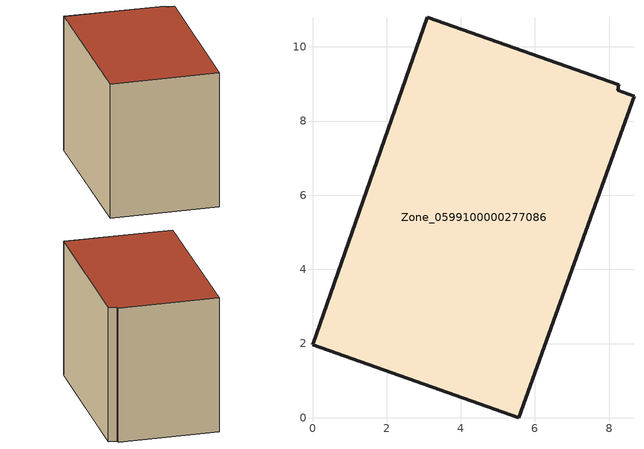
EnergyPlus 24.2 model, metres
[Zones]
Zone_0599100000277086
 floor ground (C_G): 0,1.97 3.1,10.8 8.26,8.97 8.23,8.84 8.67,8.67 5.56,0 z0.62
 wall outside (C_F): 3.1,10.8 0,1.97 5.56,0 8.67,8.67 8.23,8.84 8.26,8.97 3.1,10.8 z0.62:8.22
 roof outside (C_R): 8.67,8.67 8.23,8.84 8.26,8.97 3.1,10.8 0,1.97 5.56,0 z8.22
[BUILDING]
Pand.0599100000277086: North Axis=0; Terrain=City; Loads Convergence Tolerance Value=0.04; Temperature Convergence Tolerance Value=0.4; Solar Distribution=FullExterior; Maximum Number of Warmup Days=25; Minimum Number of Warmup Days=1
[Site:Location]
Rotterdam.The.Hague.AP_ZH_NLD Design_Conditions: Latitude=51.96; Longitude=4.45; Time Zone=1; Elevation=-4.5
[SITE:GROUNDTEMPERATURE:BUILDINGSURFACE]
18, 18, 18, 18, 18, 18, 18, 18, 18, 18, 18, 18
[MATERIAL] Thermal Absorptance=0.9; Solar Absorptance=0.7; Visible Absorptance=0.7
Name | Roughness | Thickness | Conductivity | Density | Specific Heat
G.TI.1965-1974 | MediumSmooth | 0.15 | 0.882353 | 540 | 1210
F.TI.1965-1974 | Rough | 0.3 | 0.697674 | 1920 | 840
R.TI.1965-1974 | MediumRough | 0.2 | 0.232558 | 1500 | 1000
[CONSTRUCTION]
C_G: G.TI.1965-1974
C_F: F.TI.1965-1974
C_R: R.TI.1965-1974
[ZONE]
Zone_0599100000277086: Type=1; Multiplier=1; Ceiling Height=Autocalculate; Volume=Autocalculate; Floor Area=autocalculate; Part of Total Floor Area=Yes
[ZONEINFILTRATION:DESIGNFLOWRATE]
Infil_Zone_0599100000277086: Zone or ZoneList or Space or SpaceList=Zone_0599100000277086; Schedule=AlwaysOn; Design Flow Rate Calculation Method=Flow/Area; Flow Rate per Floor Area=0.003; Constant Term Coefficient=1; Temperature Term Coefficient=0; Velocity Term Coefficient=0; Velocity Squared Term Coefficient=0
[HVACTEMPLATE:ZONE:IDEALLOADSAIRSYSTEM]
Zone_0599100000277086: Maximum Heating Supply Air Temperature=50; Minimum Cooling Supply Air Temperature=13; Maximum Heating Supply Air Humidity Ratio=0.0156; Minimum Cooling Supply Air Humidity Ratio=0.0077; Heating Limit=NoLimit; Cooling Limit=NoLimit; Dehumidification Control Type=ConstantSensibleHeatRatio; Cooling Sensible Heat Ratio=0.7; Dehumidification Setpoint=60; Humidification Control Type=None; Humidification Setpoint=30; Outdoor Air Method=None; Outdoor Air Flow Rate per Person=0.00944; Outdoor Air Flow Rate per Zone Floor Area=0; Outdoor Air Flow Rate per Zone=0; Demand Controlled Ventilation Type=None; Outdoor Air Economizer Type=NoEconomizer; Heat Recovery Type=None; Sensible Heat Recovery Effectiveness=0.7; Latent Heat Recovery Effectiveness=0.65
[ZONECONTROL:THERMOSTAT]
ThermostatControl_Zone_0599100000277086: Zone or ZoneList=Zone_0599100000277086; Control Type Schedule=DualSetpointControlType; Control 1=Thermostat_Zone_0599100000277086; Temperature Difference Between Cutout And Setpoint=0
[THERMOSTATSETPOINT:DUALSETPOINT]
Thermostat_Zone_0599100000277086: Heating Setpoint Temperature Schedule=HeatingSetpoint_Zone_0599100000277086; Cooling Setpoint Temperature Schedule=CoolingSetpoint_Zone_0599100000277086
[SCHEDULE:COMPACT]
HeatingSetpoint_Zone_0599100000277086: Through: 12/31, For: AllDays, Until: 24:00, 21
CoolingSetpoint_Zone_0599100000277086: Through: 12/31, For: AllDays, Until: 24:00, 24
DualSetpointControlType: Through: 12/31, For: AllDays, Until: 24:00, 4
AlwaysOn: Through: 12/31, For: AllDays, Until: 24:00, 1
